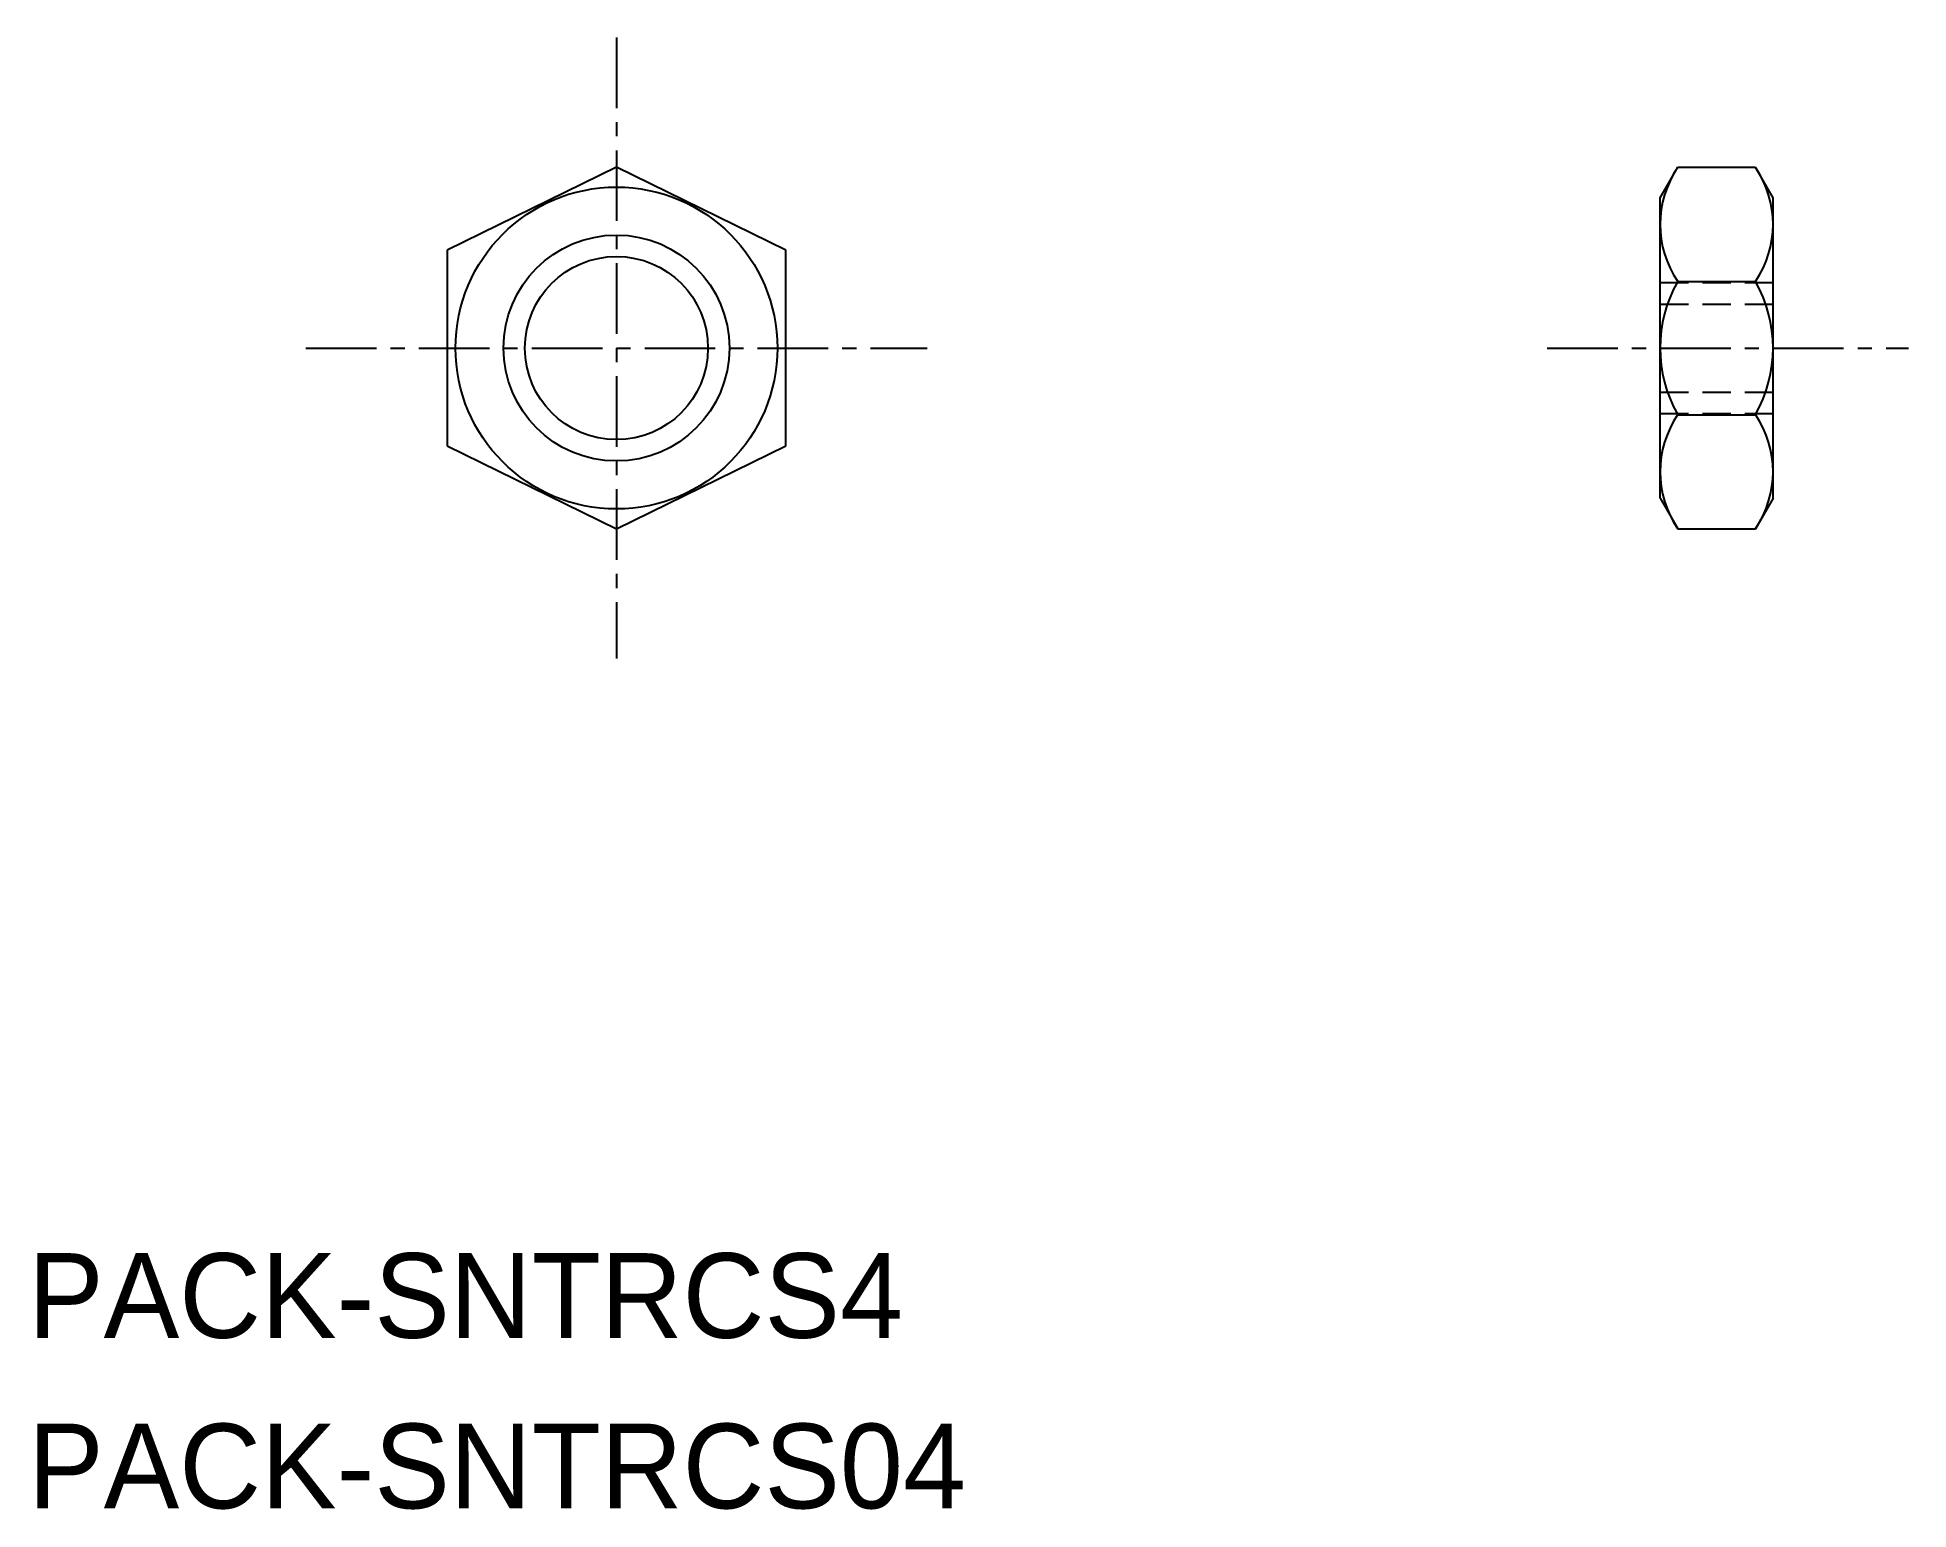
# Model space of a CAD drawing. Extents: x 2.2 to 35.3, y -13.8 to 12.2.
import ezdxf

# ---------------------------------------------------------------- set-up
doc = ezdxf.new("R2010")
doc.units = 0
doc.linetypes.add('CENTER', pattern=[2, 1.25, -0.25, 0.25, -0.25])
doc.linetypes.add('DASHED', pattern=[0.75, 0.5, -0.25])
doc.layers.get('0').update_dxf_attribs({"linetype": 'CONTINUOUS'})
doc.layers.add('CENTER', color=1, linetype='CENTER')

msp = doc.modelspace()

# ---------------------------------------------------------------- linework, layer by layer
at = {"color": 7, "linetype": 'CONTINUOUS'}
for p, q in [((12.419, 9.933), (9.419, 8.465)), ((15.419, 8.465), (12.419, 9.933)), ((30.902, 9.391), (31.214, 9.933)), ((31.214, 9.933), (32.589, 9.933)), ((32.902, 9.391), (32.589, 9.933)), ((30.902, 4.074), (30.902, 9.391)), ((32.902, 4.074), (32.902, 9.391)), ((9.419, 8.465), (9.419, 5.001)), ((15.419, 5.001), (15.419, 8.465)), ((31.214, 7.912), (32.589, 7.912)), ((31.214, 5.553), (32.589, 5.553)), ((31.658, 5.553), (31.658, 5.553)), ((32.102, 5.553), (32.102, 5.553)), ((9.419, 5.001), (12.419, 3.533)), ((12.419, 3.533), (15.419, 5.001)), ((30.902, 4.074), (31.214, 3.533)), ((32.902, 4.074), (32.589, 3.533)), ((31.214, 3.533), (32.589, 3.533))]:
    msp.add_line(p, q, dxfattribs=at)
at = {"color": 3, "linetype": 'DASHED'}
for p, q in [((30.902, 7.891), (32.902, 7.891)), ((30.902, 7.512), (32.902, 7.512)), ((30.902, 5.953), (32.902, 5.953)), ((30.902, 5.574), (32.902, 5.574))]:
    msp.add_line(p, q, dxfattribs=at)
at = {"color": 7, "linetype": 'CONTINUOUS'}
for radius in [2.85, 1.621]:
    msp.add_circle((12.419, 6.733), radius, dxfattribs=at)
at = {"color": 3, "linetype": 'CONTINUOUS'}
msp.add_circle((12.419, 6.733), 2, dxfattribs=at)
at = {"color": 7, "linetype": 'CONTINUOUS'}
for centre, radius, start, end in [((32.691, 8.922), 1.789, 145.6157, 214.3843), ((31.112, 8.922), 1.789, 325.6157, 34.3843), ((33.282, 6.733), 2.381, 150.3064, 209.6936), ((30.521, 6.733), 2.381, 330.3064, 29.6936), ((32.691, 4.543), 1.789, 145.6157, 214.3843), ((31.112, 4.543), 1.789, 325.6157, 34.3843)]:
    msp.add_arc(centre, radius, start, end, dxfattribs=at)
at = {"layer": 'CENTER', "color": 1, "linetype": 'CENTER'}
for p, q in [((12.419, 12.233), (12.419, 1.233)), ((6.919, 6.733), (17.919, 6.733)), ((28.902, 6.733), (35.302, 6.733))]:
    msp.add_line(p, q, dxfattribs=at)

# ---------------------------------------------------------------- texts
at = {"color": 7, "linetype": 'CONTINUOUS'}
for s, p in [('PACK-SNTRCS4', (2, -10.793)), ('PACK-SNTRCS04', (2, -13.812))]:
    msp.add_text(s, height=1.5, dxfattribs=at).set_placement(p)

doc.saveas('drawing.dxf')
